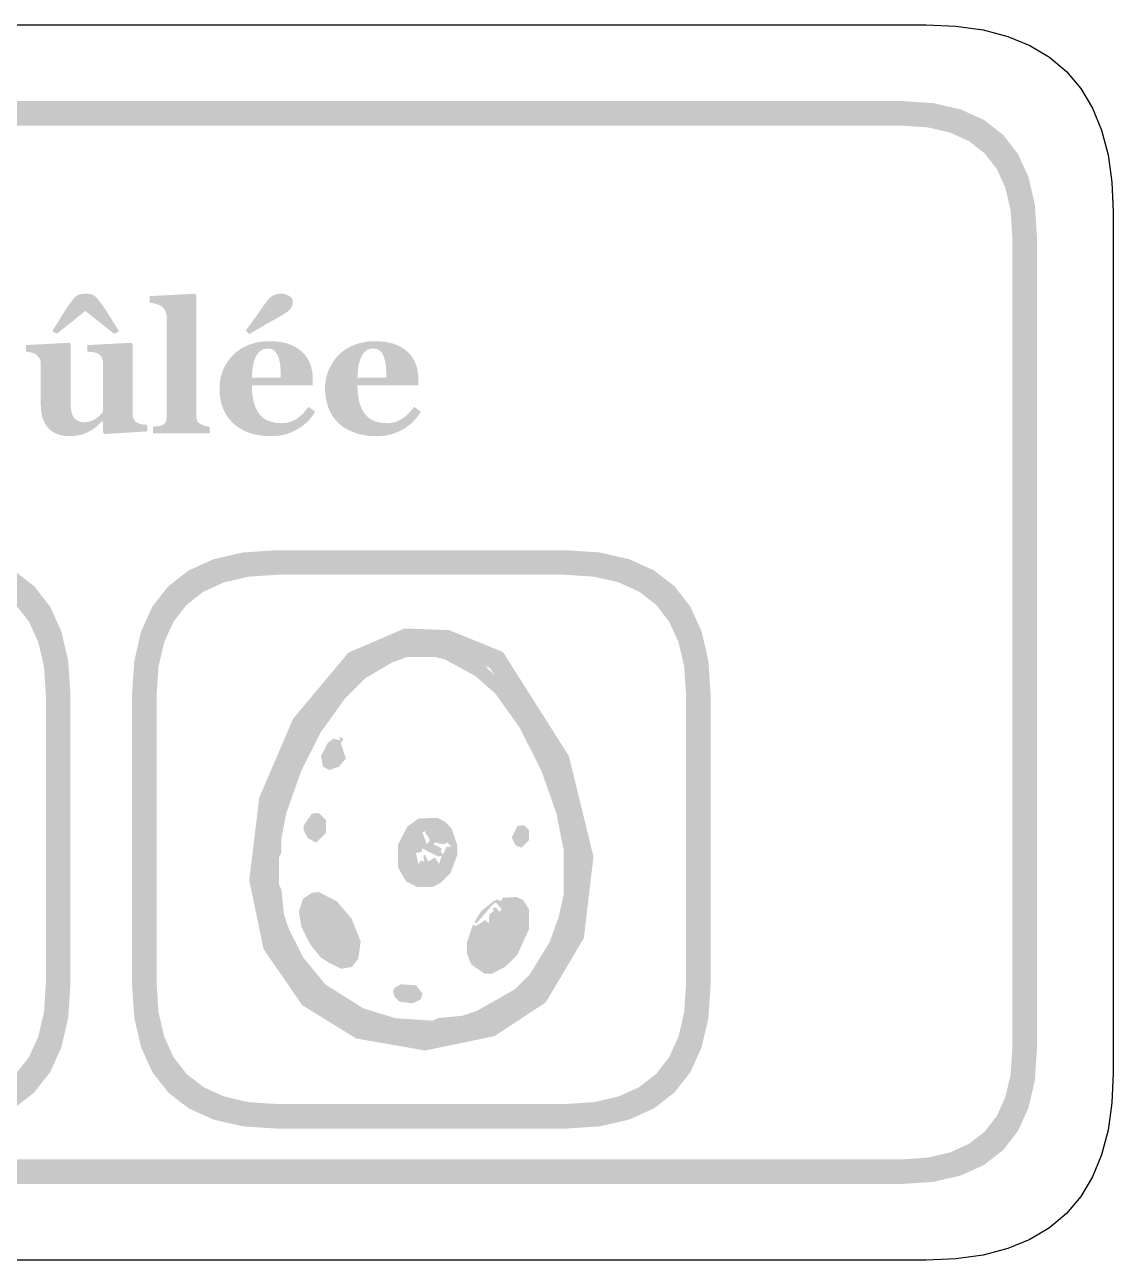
# Model space of a CAD drawing. Header units: millimetres. Extents: x 6 to 594, y 82 to 394.
# Drawn here: x 256.36 to 274.04, y 159.76 to 179.84 of the extents above; entities that cross this region are included whole.
import ezdxf

# ---------------------------------------------------------------- set-up
doc = ezdxf.new("R2010")
doc.units = ezdxf.units.MM
doc.layers.add('CUT', color=1, linetype='Continuous')
doc.layers.add('RASTER', color=7, linetype='Continuous')

msp = doc.modelspace()

# ---------------------------------------------------------------- hatches: boundary and pattern name
at = {"layer": 'RASTER'}
h = msp.add_hatch(color=7, dxfattribs=at)
h.paths.add_polyline_path([(211.2, 176.4), (211.234, 176.916), (211.337, 177.363), (211.509, 177.741), (211.75, 178.05), (212.059, 178.291), (212.438, 178.463), (212.884, 178.566), (213.4, 178.6), (270.6, 178.6), (271.116, 178.566), (271.563, 178.463), (271.941, 178.291), (272.25, 178.05), (272.491, 177.741), (272.663, 177.363), (272.766, 176.916), (272.8, 176.4), (272.8, 163.2), (272.766, 162.684), (272.662, 162.238), (272.491, 161.859), (272.25, 161.55), (271.941, 161.309), (271.563, 161.138), (271.116, 161.034), (270.6, 161), (213.4, 161), (212.884, 161.034), (212.438, 161.138), (212.059, 161.309), (211.75, 161.55), (211.509, 161.859), (211.337, 162.238), (211.234, 162.684), (211.2, 163.2)])
h.paths.add_polyline_path([(211.6, 176.4), (211.6, 163.2), (211.628, 162.778), (211.712, 162.413), (211.853, 162.103), (212.05, 161.85), (212.303, 161.653), (212.613, 161.513), (212.978, 161.428), (213.4, 161.4), (270.6, 161.4), (271.022, 161.428), (271.388, 161.513), (271.697, 161.653), (271.95, 161.85), (272.147, 162.103), (272.287, 162.413), (272.372, 162.778), (272.4, 163.2), (272.4, 176.4), (272.372, 176.822), (272.287, 177.188), (272.147, 177.497), (271.95, 177.75), (271.697, 177.947), (271.388, 178.088), (271.022, 178.172), (270.6, 178.2), (213.4, 178.2), (212.978, 178.172), (212.613, 178.088), (212.303, 177.947), (212.05, 177.75), (211.853, 177.497), (211.712, 177.188), (211.628, 176.822), (211.6, 176.4)])
h = msp.add_hatch(color=7, dxfattribs=at)
h.paths.add_polyline_path([(258.351, 173.231), (257.652, 173.188), (257.63, 173.209), (257.63, 173.401), (257.621, 173.401), (257.609, 173.389), (257.596, 173.378), (257.584, 173.367), (257.572, 173.356), (257.56, 173.345), (257.548, 173.334), (257.536, 173.323), (257.524, 173.312), (257.511, 173.301), (257.499, 173.291), (257.485, 173.281), (257.471, 173.271), (257.457, 173.261), (257.442, 173.252), (257.426, 173.243), (257.41, 173.234), (257.392, 173.224), (257.373, 173.215), (257.355, 173.207), (257.337, 173.199), (257.32, 173.192), (257.303, 173.186), (257.286, 173.18), (257.269, 173.175), (257.251, 173.171), (257.232, 173.167), (257.21, 173.163), (257.187, 173.161), (257.162, 173.159), (257.135, 173.157), (257.106, 173.156), (257.075, 173.156), (257.021, 173.158), (256.971, 173.164), (256.923, 173.175), (256.879, 173.189), (256.839, 173.208), (256.801, 173.231), (256.767, 173.258), (256.736, 173.289), (256.708, 173.324), (256.684, 173.363), (256.664, 173.405), (256.647, 173.45), (256.634, 173.499), (256.625, 173.551), (256.62, 173.607), (256.618, 173.666), (256.618, 174.325), (256.617, 174.339), (256.616, 174.352), (256.615, 174.365), (256.612, 174.377), (256.609, 174.388), (256.605, 174.399), (256.601, 174.409), (256.596, 174.418), (256.59, 174.427), (256.584, 174.435), (256.577, 174.444), (256.57, 174.452), (256.563, 174.46), (256.555, 174.467), (256.546, 174.475), (256.537, 174.482), (256.53, 174.487), (256.521, 174.492), (256.513, 174.496), (256.503, 174.501), (256.494, 174.504), (256.483, 174.508), (256.472, 174.511), (256.461, 174.513), (256.449, 174.516), (256.438, 174.518), (256.427, 174.519), (256.416, 174.521), (256.406, 174.523), (256.396, 174.524), (256.386, 174.525), (256.376, 174.526), (256.376, 174.633), (257.086, 174.671), (257.103, 174.649), (257.103, 173.675), (257.103, 173.638), (257.106, 173.604), (257.111, 173.573), (257.117, 173.544), (257.125, 173.517), (257.135, 173.493), (257.147, 173.471), (257.16, 173.452), (257.176, 173.435), (257.192, 173.421), (257.21, 173.408), (257.229, 173.398), (257.25, 173.39), (257.271, 173.385), (257.295, 173.381), (257.319, 173.38), (257.345, 173.381), (257.37, 173.384), (257.394, 173.388), (257.418, 173.394), (257.441, 173.401), (257.463, 173.411), (257.485, 173.422), (257.506, 173.434), (257.526, 173.448), (257.545, 173.462), (257.562, 173.476), (257.578, 173.49), (257.592, 173.505), (257.605, 173.52), (257.617, 173.535), (257.627, 173.55), (257.627, 174.34), (257.627, 174.352), (257.626, 174.364), (257.624, 174.376), (257.622, 174.387), (257.62, 174.398), (257.616, 174.409), (257.612, 174.419), (257.608, 174.429), (257.603, 174.439), (257.597, 174.448), (257.591, 174.457), (257.584, 174.465), (257.577, 174.473), (257.569, 174.48), (257.561, 174.487), (257.552, 174.493), (257.545, 174.498), (257.538, 174.502), (257.529, 174.505), (257.52, 174.508), (257.51, 174.511), (257.5, 174.513), (257.489, 174.515), (257.477, 174.517), (257.465, 174.518), (257.452, 174.52), (257.44, 174.521), (257.427, 174.522), (257.415, 174.523), (257.402, 174.524), (257.389, 174.525), (257.376, 174.526), (257.376, 174.633), (258.087, 174.671), (258.109, 174.649), (258.109, 173.518), (258.109, 173.505), (258.11, 173.493), (258.112, 173.482), (258.114, 173.47), (258.117, 173.46), (258.12, 173.45), (258.125, 173.44), (258.129, 173.431), (258.135, 173.422), (258.141, 173.413), (258.147, 173.405), (258.155, 173.398), (258.162, 173.39), (258.171, 173.383), (258.18, 173.376), (258.189, 173.37), (258.197, 173.366), (258.204, 173.362), (258.213, 173.358), (258.221, 173.355), (258.231, 173.352), (258.241, 173.35), (258.251, 173.348), (258.262, 173.346), (258.273, 173.344), (258.284, 173.343), (258.295, 173.342), (258.306, 173.34), (258.318, 173.34), (258.329, 173.339), (258.34, 173.338), (258.351, 173.338)])
h.paths.add_polyline_path([(257.889, 174.858), (257.81, 174.816), (257.341, 175.188), (256.878, 174.816), (256.804, 174.858), (256.839, 174.915), (256.871, 174.967), (256.901, 175.015), (256.928, 175.058), (256.952, 175.097), (256.973, 175.131), (256.992, 175.161), (257.007, 175.186), (257.022, 175.21), (257.037, 175.233), (257.053, 175.257), (257.07, 175.28), (257.087, 175.305), (257.105, 175.329), (257.123, 175.353), (257.142, 175.378), (257.151, 175.389), (257.16, 175.399), (257.169, 175.409), (257.179, 175.418), (257.189, 175.426), (257.2, 175.433), (257.211, 175.44), (257.222, 175.446), (257.234, 175.451), (257.247, 175.455), (257.261, 175.459), (257.276, 175.462), (257.292, 175.464), (257.31, 175.466), (257.328, 175.467), (257.347, 175.468), (257.367, 175.467), (257.385, 175.466), (257.402, 175.465), (257.417, 175.462), (257.432, 175.46), (257.445, 175.456), (257.457, 175.452), (257.467, 175.447), (257.477, 175.442), (257.487, 175.435), (257.496, 175.429), (257.506, 175.421), (257.515, 175.413), (257.524, 175.404), (257.533, 175.394), (257.542, 175.384), (257.559, 175.363), (257.577, 175.34), (257.595, 175.316), (257.613, 175.291), (257.632, 175.264), (257.651, 175.237), (257.67, 175.208), (257.689, 175.178), (257.709, 175.146), (257.731, 175.111), (257.754, 175.075), (257.778, 175.036), (257.804, 174.995), (257.831, 174.952), (257.859, 174.906), (257.889, 174.858)])
msp.add_hatch(color=7, dxfattribs=at).paths.add_polyline_path([(259.361, 173.2), (258.443, 173.2), (258.443, 173.307), (258.452, 173.308), (258.462, 173.308), (258.471, 173.309), (258.48, 173.31), (258.49, 173.311), (258.499, 173.312), (258.508, 173.313), (258.517, 173.314), (258.526, 173.315), (258.534, 173.317), (258.543, 173.318), (258.551, 173.32), (258.559, 173.322), (258.566, 173.324), (258.573, 173.326), (258.581, 173.329), (258.592, 173.334), (258.602, 173.339), (258.611, 173.344), (258.62, 173.35), (258.627, 173.357), (258.634, 173.364), (258.64, 173.371), (258.644, 173.379), (258.648, 173.388), (258.652, 173.397), (258.655, 173.407), (258.657, 173.418), (258.659, 173.429), (258.66, 173.441), (258.661, 173.453), (258.661, 173.467), (258.661, 175.09), (258.661, 175.103), (258.66, 175.117), (258.658, 175.13), (258.655, 175.143), (258.652, 175.156), (258.648, 175.169), (258.644, 175.181), (258.638, 175.193), (258.633, 175.204), (258.626, 175.215), (258.619, 175.225), (258.612, 175.235), (258.604, 175.244), (258.596, 175.252), (258.587, 175.259), (258.578, 175.265), (258.57, 175.27), (258.561, 175.275), (258.551, 175.28), (258.541, 175.284), (258.529, 175.289), (258.517, 175.293), (258.503, 175.298), (258.489, 175.302), (258.474, 175.306), (258.46, 175.31), (258.446, 175.313), (258.433, 175.316), (258.42, 175.318), (258.408, 175.32), (258.396, 175.322), (258.384, 175.323), (258.384, 175.429), (259.121, 175.468), (259.143, 175.444), (259.143, 173.486), (259.143, 173.472), (259.144, 173.46), (259.146, 173.448), (259.148, 173.437), (259.151, 173.426), (259.154, 173.416), (259.158, 173.406), (259.162, 173.398), (259.167, 173.39), (259.173, 173.382), (259.18, 173.375), (259.187, 173.368), (259.195, 173.361), (259.204, 173.355), (259.213, 173.35), (259.224, 173.345), (259.231, 173.342), (259.238, 173.339), (259.246, 173.336), (259.254, 173.333), (259.261, 173.33), (259.269, 173.327), (259.277, 173.324), (259.285, 173.322), (259.293, 173.319), (259.302, 173.317), (259.311, 173.315), (259.32, 173.313), (259.33, 173.311), (259.34, 173.309), (259.351, 173.308), (259.361, 173.307)])
h = msp.add_hatch(color=7, dxfattribs=at)
h.paths.add_polyline_path([(261.077, 173.55), (261.064, 173.529), (261.05, 173.509), (261.035, 173.489), (261.02, 173.469), (261.004, 173.449), (260.988, 173.43), (260.971, 173.411), (260.953, 173.393), (260.934, 173.374), (260.915, 173.357), (260.896, 173.34), (260.875, 173.324), (260.855, 173.308), (260.833, 173.294), (260.811, 173.279), (260.788, 173.266), (260.764, 173.252), (260.739, 173.24), (260.714, 173.228), (260.689, 173.217), (260.665, 173.207), (260.64, 173.198), (260.615, 173.189), (260.59, 173.182), (260.564, 173.175), (260.538, 173.169), (260.51, 173.164), (260.482, 173.16), (260.452, 173.157), (260.422, 173.155), (260.391, 173.154), (260.359, 173.153), (260.306, 173.154), (260.254, 173.157), (260.205, 173.162), (260.157, 173.169), (260.111, 173.177), (260.067, 173.188), (260.025, 173.2), (259.985, 173.215), (259.946, 173.231), (259.909, 173.248), (259.874, 173.267), (259.841, 173.287), (259.809, 173.308), (259.779, 173.331), (259.751, 173.355), (259.725, 173.38), (259.7, 173.407), (259.677, 173.435), (259.655, 173.463), (259.635, 173.494), (259.617, 173.525), (259.6, 173.557), (259.585, 173.591), (259.572, 173.626), (259.56, 173.661), (259.549, 173.698), (259.541, 173.735), (259.534, 173.773), (259.528, 173.812), (259.524, 173.851), (259.522, 173.891), (259.521, 173.932), (259.522, 173.97), (259.524, 174.006), (259.529, 174.043), (259.535, 174.079), (259.542, 174.114), (259.552, 174.15), (259.563, 174.184), (259.576, 174.219), (259.59, 174.253), (259.606, 174.285), (259.624, 174.317), (259.642, 174.348), (259.663, 174.378), (259.684, 174.407), (259.707, 174.435), (259.732, 174.463), (259.758, 174.488), (259.785, 174.512), (259.814, 174.535), (259.845, 174.557), (259.877, 174.577), (259.911, 174.596), (259.946, 174.614), (259.983, 174.631), (260.022, 174.646), (260.061, 174.659), (260.102, 174.67), (260.144, 174.679), (260.187, 174.687), (260.231, 174.692), (260.276, 174.695), (260.322, 174.696), (260.372, 174.695), (260.42, 174.692), (260.466, 174.689), (260.509, 174.683), (260.55, 174.676), (260.589, 174.668), (260.625, 174.657), (260.659, 174.646), (260.691, 174.633), (260.722, 174.619), (260.752, 174.603), (260.78, 174.586), (260.806, 174.569), (260.831, 174.55), (260.855, 174.529), (260.877, 174.508), (260.898, 174.487), (260.916, 174.464), (260.934, 174.441), (260.95, 174.417), (260.964, 174.392), (260.977, 174.366), (260.989, 174.339), (260.999, 174.311), (261.008, 174.283), (261.016, 174.254), (261.022, 174.224), (261.028, 174.195), (261.032, 174.165), (261.035, 174.135), (261.037, 174.104), (261.037, 174.073), (261.037, 173.978), (260.047, 173.978), (260.049, 173.905), (260.054, 173.837), (260.063, 173.773), (260.076, 173.713), (260.092, 173.659), (260.112, 173.608), (260.135, 173.562), (260.163, 173.521), (260.194, 173.484), (260.229, 173.452), (260.269, 173.425), (260.312, 173.403), (260.36, 173.386), (260.413, 173.374), (260.469, 173.367), (260.53, 173.364), (260.564, 173.365), (260.597, 173.369), (260.63, 173.375), (260.661, 173.383), (260.692, 173.394), (260.721, 173.406), (260.75, 173.422), (260.778, 173.44), (260.805, 173.459), (260.831, 173.48), (260.856, 173.502), (260.88, 173.525), (260.903, 173.55), (260.924, 173.575), (260.945, 173.602), (260.965, 173.631)])
h.paths.add_polyline_path([(260.517, 174.107), (260.517, 174.129), (260.517, 174.151), (260.516, 174.173), (260.515, 174.196), (260.514, 174.218), (260.512, 174.241), (260.51, 174.264), (260.508, 174.287), (260.506, 174.309), (260.503, 174.331), (260.5, 174.351), (260.496, 174.371), (260.492, 174.389), (260.488, 174.406), (260.483, 174.423), (260.478, 174.438), (260.471, 174.454), (260.464, 174.47), (260.456, 174.485), (260.448, 174.498), (260.439, 174.511), (260.43, 174.522), (260.42, 174.532), (260.409, 174.542), (260.398, 174.55), (260.386, 174.557), (260.374, 174.563), (260.361, 174.568), (260.347, 174.572), (260.332, 174.575), (260.316, 174.576), (260.3, 174.577), (260.273, 174.575), (260.247, 174.57), (260.222, 174.561), (260.199, 174.548), (260.177, 174.532), (260.157, 174.513), (260.138, 174.489), (260.12, 174.463), (260.104, 174.432), (260.09, 174.397), (260.078, 174.358), (260.068, 174.315), (260.06, 174.268), (260.054, 174.216), (260.049, 174.161), (260.047, 174.101)])
h.paths.add_polyline_path([(260.712, 175.339), (260.711, 175.323), (260.71, 175.307), (260.708, 175.293), (260.704, 175.279), (260.7, 175.266), (260.695, 175.254), (260.689, 175.243), (260.682, 175.232), (260.674, 175.222), (260.665, 175.212), (260.654, 175.202), (260.643, 175.192), (260.63, 175.181), (260.617, 175.171), (260.602, 175.16), (260.586, 175.15), (260.567, 175.137), (260.545, 175.124), (260.52, 175.109), (260.493, 175.093), (260.464, 175.076), (260.431, 175.058), (260.396, 175.038), (260.359, 175.017), (260.319, 174.995), (260.279, 174.972), (260.237, 174.948), (260.193, 174.923), (260.149, 174.897), (260.103, 174.87), (260.056, 174.842), (260.007, 174.813), (259.946, 174.868), (259.977, 174.91), (260.007, 174.95), (260.034, 174.987), (260.06, 175.022), (260.084, 175.056), (260.106, 175.086), (260.127, 175.115), (260.145, 175.142), (260.162, 175.167), (260.179, 175.191), (260.195, 175.214), (260.211, 175.236), (260.225, 175.257), (260.24, 175.277), (260.253, 175.297), (260.267, 175.315), (260.282, 175.337), (260.298, 175.356), (260.313, 175.374), (260.328, 175.39), (260.343, 175.404), (260.358, 175.417), (260.372, 175.427), (260.387, 175.436), (260.401, 175.443), (260.417, 175.45), (260.433, 175.455), (260.451, 175.46), (260.469, 175.463), (260.488, 175.466), (260.508, 175.467), (260.529, 175.468), (260.546, 175.467), (260.563, 175.465), (260.58, 175.462), (260.596, 175.458), (260.611, 175.453), (260.626, 175.446), (260.641, 175.438), (260.656, 175.429), (260.669, 175.42), (260.68, 175.41), (260.69, 175.399), (260.698, 175.388), (260.704, 175.376), (260.708, 175.364), (260.711, 175.352), (260.712, 175.339)])
h = msp.add_hatch(color=7, dxfattribs=at)
h.paths.add_polyline_path([(262.792, 173.55), (262.779, 173.529), (262.765, 173.509), (262.751, 173.489), (262.735, 173.469), (262.72, 173.449), (262.703, 173.43), (262.686, 173.411), (262.668, 173.393), (262.65, 173.374), (262.631, 173.357), (262.611, 173.34), (262.591, 173.324), (262.57, 173.308), (262.548, 173.294), (262.526, 173.279), (262.503, 173.266), (262.479, 173.252), (262.454, 173.24), (262.43, 173.228), (262.405, 173.217), (262.38, 173.207), (262.355, 173.198), (262.33, 173.189), (262.305, 173.182), (262.279, 173.175), (262.253, 173.169), (262.225, 173.164), (262.197, 173.16), (262.168, 173.157), (262.138, 173.155), (262.106, 173.154), (262.074, 173.153), (262.021, 173.154), (261.97, 173.157), (261.92, 173.162), (261.872, 173.169), (261.826, 173.177), (261.782, 173.188), (261.74, 173.2), (261.7, 173.215), (261.661, 173.231), (261.625, 173.248), (261.59, 173.267), (261.556, 173.287), (261.525, 173.308), (261.495, 173.331), (261.466, 173.355), (261.44, 173.38), (261.415, 173.407), (261.392, 173.435), (261.37, 173.463), (261.35, 173.494), (261.332, 173.525), (261.315, 173.557), (261.3, 173.591), (261.287, 173.626), (261.275, 173.661), (261.265, 173.698), (261.256, 173.735), (261.249, 173.773), (261.243, 173.812), (261.239, 173.851), (261.237, 173.891), (261.236, 173.932), (261.237, 173.97), (261.24, 174.006), (261.244, 174.043), (261.25, 174.079), (261.258, 174.114), (261.267, 174.15), (261.278, 174.184), (261.291, 174.219), (261.306, 174.253), (261.322, 174.285), (261.339, 174.317), (261.358, 174.348), (261.378, 174.378), (261.4, 174.407), (261.423, 174.435), (261.447, 174.463), (261.473, 174.488), (261.5, 174.512), (261.529, 174.535), (261.56, 174.557), (261.592, 174.577), (261.626, 174.596), (261.661, 174.614), (261.698, 174.631), (261.737, 174.646), (261.777, 174.659), (261.817, 174.67), (261.859, 174.679), (261.902, 174.687), (261.946, 174.692), (261.991, 174.695), (262.038, 174.696), (262.088, 174.695), (262.136, 174.692), (262.181, 174.689), (262.224, 174.683), (262.265, 174.676), (262.304, 174.668), (262.34, 174.657), (262.375, 174.646), (262.407, 174.633), (262.438, 174.619), (262.467, 174.603), (262.495, 174.586), (262.522, 174.569), (262.547, 174.55), (262.57, 174.529), (262.593, 174.508), (262.613, 174.487), (262.632, 174.464), (262.649, 174.441), (262.665, 174.417), (262.679, 174.392), (262.692, 174.366), (262.704, 174.339), (262.714, 174.311), (262.723, 174.283), (262.731, 174.254), (262.738, 174.224), (262.743, 174.195), (262.747, 174.165), (262.75, 174.135), (262.752, 174.104), (262.752, 174.073), (262.752, 173.978), (261.762, 173.978), (261.764, 173.905), (261.769, 173.837), (261.778, 173.773), (261.791, 173.713), (261.807, 173.659), (261.827, 173.608), (261.851, 173.562), (261.878, 173.521), (261.909, 173.484), (261.944, 173.452), (261.984, 173.425), (262.028, 173.403), (262.076, 173.386), (262.128, 173.374), (262.185, 173.367), (262.246, 173.364), (262.28, 173.365), (262.313, 173.369), (262.345, 173.375), (262.376, 173.383), (262.407, 173.394), (262.436, 173.406), (262.465, 173.422), (262.493, 173.44), (262.52, 173.459), (262.546, 173.48), (262.571, 173.502), (262.595, 173.525), (262.618, 173.55), (262.64, 173.575), (262.661, 173.602), (262.681, 173.631)])
h.paths.add_polyline_path([(262.232, 174.107), (262.232, 174.129), (262.232, 174.151), (262.231, 174.173), (262.23, 174.196), (262.229, 174.218), (262.227, 174.241), (262.226, 174.264), (262.224, 174.287), (262.221, 174.309), (262.218, 174.331), (262.215, 174.351), (262.212, 174.371), (262.207, 174.389), (262.203, 174.406), (262.198, 174.423), (262.193, 174.438), (262.186, 174.454), (262.179, 174.47), (262.172, 174.485), (262.163, 174.498), (262.155, 174.511), (262.145, 174.522), (262.135, 174.532), (262.125, 174.542), (262.114, 174.55), (262.102, 174.557), (262.089, 174.563), (262.076, 174.568), (262.062, 174.572), (262.047, 174.575), (262.032, 174.576), (262.016, 174.577), (261.988, 174.575), (261.962, 174.57), (261.937, 174.561), (261.914, 174.548), (261.892, 174.532), (261.872, 174.513), (261.853, 174.489), (261.835, 174.463), (261.82, 174.432), (261.806, 174.397), (261.794, 174.358), (261.783, 174.315), (261.775, 174.268), (261.769, 174.216), (261.765, 174.161), (261.762, 174.101)])
h = msp.add_hatch(color=7, dxfattribs=at)
h.paths.add_polyline_path([(247.7, 168.95), (247.737, 169.501), (247.847, 169.978), (248.03, 170.382), (248.288, 170.713), (248.618, 170.97), (249.022, 171.153), (249.499, 171.263), (250.05, 171.3), (254.75, 171.3), (255.301, 171.263), (255.778, 171.153), (256.182, 170.97), (256.513, 170.713), (256.77, 170.382), (256.953, 169.978), (257.063, 169.501), (257.1, 168.95), (257.1, 164.25), (257.063, 163.699), (256.953, 163.222), (256.77, 162.818), (256.513, 162.488), (256.182, 162.23), (255.778, 162.047), (255.301, 161.937), (254.75, 161.9), (250.05, 161.9), (249.499, 161.937), (249.022, 162.047), (248.618, 162.23), (248.288, 162.488), (248.03, 162.818), (247.847, 163.222), (247.737, 163.699), (247.7, 164.25)])
h.paths.add_polyline_path([(248.1, 168.95), (248.1, 164.25), (248.13, 163.793), (248.222, 163.397), (248.374, 163.062), (248.588, 162.788), (248.862, 162.574), (249.197, 162.422), (249.593, 162.33), (250.05, 162.3), (254.75, 162.3), (255.207, 162.33), (255.603, 162.422), (255.938, 162.574), (256.212, 162.788), (256.426, 163.062), (256.578, 163.397), (256.67, 163.793), (256.7, 164.25), (256.7, 168.95), (256.67, 169.407), (256.578, 169.803), (256.426, 170.138), (256.212, 170.413), (255.938, 170.626), (255.603, 170.778), (255.207, 170.87), (254.75, 170.9), (250.05, 170.9), (249.593, 170.87), (249.197, 170.778), (248.862, 170.626), (248.587, 170.413), (248.374, 170.138), (248.222, 169.803), (248.13, 169.407), (248.1, 168.95)])
h = msp.add_hatch(color=7, dxfattribs=at)
h.paths.add_polyline_path([(258.1, 168.95), (258.137, 169.501), (258.247, 169.978), (258.43, 170.382), (258.688, 170.713), (259.018, 170.97), (259.422, 171.153), (259.899, 171.263), (260.45, 171.3), (265.15, 171.3), (265.701, 171.263), (266.178, 171.153), (266.582, 170.97), (266.913, 170.713), (267.17, 170.382), (267.353, 169.978), (267.463, 169.501), (267.5, 168.95), (267.5, 164.25), (267.463, 163.699), (267.353, 163.222), (267.17, 162.818), (266.913, 162.488), (266.582, 162.23), (266.178, 162.047), (265.701, 161.937), (265.15, 161.9), (260.45, 161.9), (259.899, 161.937), (259.422, 162.047), (259.018, 162.23), (258.688, 162.488), (258.43, 162.818), (258.247, 163.222), (258.137, 163.699), (258.1, 164.25)])
h.paths.add_polyline_path([(258.5, 168.95), (258.5, 164.25), (258.53, 163.793), (258.622, 163.397), (258.774, 163.062), (258.987, 162.788), (259.262, 162.574), (259.597, 162.422), (259.993, 162.33), (260.45, 162.3), (265.15, 162.3), (265.607, 162.33), (266.003, 162.422), (266.338, 162.574), (266.613, 162.788), (266.826, 163.062), (266.978, 163.397), (267.07, 163.793), (267.1, 164.25), (267.1, 168.95), (267.07, 169.407), (266.978, 169.803), (266.826, 170.138), (266.613, 170.413), (266.338, 170.626), (266.003, 170.778), (265.607, 170.87), (265.15, 170.9), (260.45, 170.9), (259.993, 170.87), (259.597, 170.778), (259.262, 170.626), (258.987, 170.413), (258.774, 170.138), (258.622, 169.803), (258.53, 169.407), (258.5, 168.95)])
h = msp.add_hatch(color=7, dxfattribs=at)
h.paths.add_polyline_path([(262.529, 170.028), (263.252, 170.001), (264.126, 169.645), (265.197, 167.955), (265.596, 166.318), (265.44, 164.997), (264.821, 163.951), (263.988, 163.403), (262.863, 163.169), (261.741, 163.365), (260.866, 163.905), (260.237, 164.816), (260.004, 165.939), (260.167, 167.279), (260.716, 168.56), (261.616, 169.637)])
h.paths.add_polyline_path([(262.589, 169.705), (261.812, 169.373), (260.992, 168.391), (260.479, 167.195), (260.328, 165.953), (260.537, 164.944), (261.091, 164.142), (261.857, 163.669), (262.858, 163.495), (263.864, 163.704), (264.583, 164.177), (265.13, 165.101), (265.272, 166.298), (264.899, 167.829), (263.911, 169.388), (263.184, 169.683), (262.589, 169.705)])
h = msp.add_hatch(color=7, dxfattribs=at)
h.paths.add_polyline_path([(262.51, 169.754), (263.102, 169.766), (263.343, 169.685), (263.837, 169.416), (264.28, 168.974), (264.561, 168.572), (264.871, 167.997), (265.152, 167.273), (265.313, 166.589), (265.313, 165.624), (265.273, 165.423), (265.072, 164.82), (264.883, 164.486), (264.4, 163.963), (264.159, 163.802), (263.785, 163.613), (263.182, 163.453), (262.458, 163.453), (262.257, 163.493), (261.775, 163.654), (261.36, 163.883), (260.999, 164.164), (260.757, 164.446), (260.407, 165.142), (260.287, 165.624), (260.287, 166.509), (260.327, 166.589), (260.367, 166.991), (260.488, 167.393), (260.838, 168.21), (261.159, 168.732), (261.602, 169.255), (262.044, 169.577)])
h.paths.add_polyline_path([(262.579, 169.565), (262.338, 169.484), (261.883, 169.215), (261.561, 168.893), (261.159, 168.33), (260.85, 167.715), (260.608, 167.032), (260.528, 166.629), (260.528, 166.388), (260.488, 166.308), (260.488, 165.865), (260.528, 165.785), (260.568, 165.383), (260.649, 165.142), (260.878, 164.687), (261.24, 164.245), (261.855, 163.855), (262.378, 163.694), (262.981, 163.654), (263.061, 163.694), (263.463, 163.734), (263.705, 163.815), (264.32, 164.164), (264.561, 164.406), (264.883, 164.928), (265.032, 165.343), (265.112, 165.705), (265.112, 166.428), (264.992, 167.032), (264.75, 167.715), (264.4, 168.411), (263.998, 168.974), (263.677, 169.255), (263.182, 169.525), (263.021, 169.565)])
h.paths.add_polyline_path([(261.465, 168.266), (261.533, 168.238), (261.493, 168.157), (261.574, 167.916), (261.465, 167.783), (261.304, 167.727), (261.2, 167.783), (261.171, 167.956), (261.28, 168.17), (261.372, 168.238), (261.481, 168.21)])
h.paths.add_polyline_path([(261.023, 167.019), (261.131, 167.032), (261.252, 166.911), (261.252, 166.71), (261.091, 166.549), (260.958, 166.617), (260.89, 166.75), (260.89, 166.83)])
h.paths.add_polyline_path([(262.752, 166.939), (263.061, 166.951), (263.194, 166.883), (263.291, 166.778), (263.383, 166.509), (263.383, 166.348), (263.275, 166.054), (263.114, 165.894), (262.981, 165.825), (262.74, 165.825), (262.551, 165.918), (262.418, 166.147), (262.418, 166.509), (262.567, 166.802)])
h.paths.add_polyline_path([(264.36, 166.818), (264.469, 166.83), (264.549, 166.75), (264.549, 166.589), (264.429, 166.469), (264.336, 166.497), (264.268, 166.629)])
h.paths.add_polyline_path([(262.848, 166.738), (262.82, 166.71), (262.888, 166.521), (262.941, 166.589)])
h.paths.add_polyline_path([(263.021, 166.549), (262.993, 166.521), (263.13, 166.456), (263.114, 166.4), (263.154, 166.36), (263.21, 166.481), (263.291, 166.481), (263.222, 166.549), (263.17, 166.521)])
h.paths.add_polyline_path([(262.808, 166.456), (262.808, 166.4), (262.712, 166.376), (262.752, 166.199), (262.792, 166.255), (262.848, 166.239), (262.832, 166.336), (262.86, 166.348), (262.913, 166.239), (263.021, 166.308), (263.09, 166.199), (263.13, 166.336), (263.073, 166.32)])
h.paths.add_polyline_path([(261.023, 165.733), (261.131, 165.745), (261.425, 165.596), (261.666, 165.314), (261.815, 164.94), (261.775, 164.659), (261.666, 164.526), (261.493, 164.498), (261.28, 164.607), (261.159, 164.687), (260.999, 164.888), (260.85, 165.182), (260.81, 165.423), (260.878, 165.636)])
h.paths.add_polyline_path([(264.119, 165.652), (264.348, 165.664), (264.457, 165.612), (264.549, 165.463), (264.549, 165.142), (264.36, 164.727), (264.159, 164.526), (263.946, 164.418), (263.825, 164.418), (263.612, 164.567), (263.544, 164.739), (263.544, 164.94), (263.636, 165.21), (263.693, 165.194), (263.837, 165.29), (263.894, 165.234), (263.906, 165.383), (263.974, 165.435), (263.958, 165.491), (264.014, 165.491), (264.067, 165.423), (264.107, 165.463), (264.014, 165.572), (263.974, 165.556), (263.693, 165.234), (263.665, 165.262), (263.773, 165.435), (263.974, 165.596), (264.026, 165.624), (264.095, 165.596)])
h.paths.add_polyline_path([(262.47, 164.245), (262.712, 164.229), (262.82, 164.096), (262.792, 164.004), (262.659, 163.935), (262.446, 163.963), (262.366, 164.044), (262.338, 164.136), (262.366, 164.189)])

# ---------------------------------------------------------------- linework, layer by layer
at = {"layer": 'CUT'}
msp.add_lwpolyline([(212.999, 179.84), (271.001, 179.84), (271.483, 179.819), (271.925, 179.756), (272.325, 179.651), (272.685, 179.503), (273.003, 179.312), (273.278, 179.078), (273.512, 178.803), (273.703, 178.485), (273.851, 178.125), (273.956, 177.725), (274.019, 177.283), (274.04, 176.801), (274.04, 162.799), (274.019, 162.317), (273.956, 161.875), (273.851, 161.475), (273.703, 161.115), (273.512, 160.797), (273.278, 160.522), (273.003, 160.288), (272.685, 160.097), (272.325, 159.949), (271.925, 159.844), (271.483, 159.781), (271.001, 159.76), (212.999, 159.76)], dxfattribs=at)

doc.saveas('drawing.dxf')
